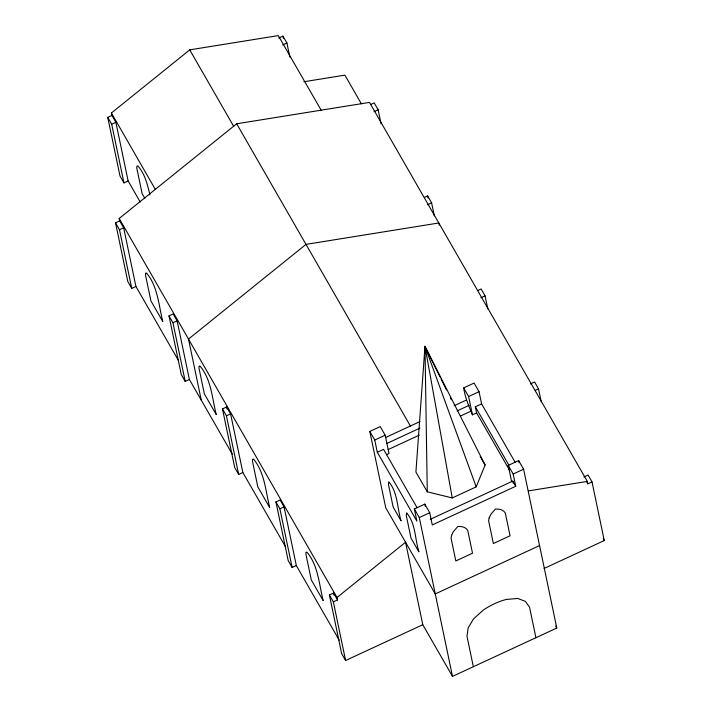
<?xml version="1.0" encoding="UTF-8"?>
<svg xmlns="http://www.w3.org/2000/svg" width="712" height="712" viewBox="0 0 712 712"><rect width="100%" height="100%" fill="white"/><g stroke="black" fill="none" stroke-linecap="round" stroke-linejoin="round"><path stroke-width="1.07" d="M424.975 350.767L424.984 346.344L485.094 465.007L476.203 486.848L452.253 497.946L427.28 491.814L415.915 472.038L424.984 346.344L440.096 376.995M140.202 201.968L128.124 180.964L115.878 122.313L111.918 115.424L111.401 112.986L189.73 49.858L278.276 35.6L321.183 110.253M178.267 360.147L135.912 286.447L123.665 227.804L119.705 220.907L119.189 218.468L236.687 123.781L369.501 102.394L587.32 481.41L587.836 483.849L592.01 481.917L588.05 475.029L583.876 476.96M422.786 624.718L345.605 660.505L333.358 601.862L337.533 599.922L337.016 597.484L405.555 542.25L422.786 624.718L452.494 676.4L556.784 628.037L523.605 469.208L518.648 460.593L508.226 465.426L511.599 481.597M128.124 180.964L123.95 182.895L119.99 176.006L107.743 117.364L111.918 115.424M278.784 38.047L282.958 36.107L286.918 42.996L289.864 57.12M123.95 182.895L111.704 124.253L115.878 122.313M282.744 44.936L286.918 42.996M135.912 286.447L131.747 288.378L127.786 281.489L115.531 222.847L119.705 220.907M370.845 104.45L374.183 102.902L378.143 109.79L381.089 123.915M131.747 288.378L119.491 229.736L123.665 227.804M373.969 111.731L378.143 109.79M189.383 379.478L185.209 381.41L181.249 374.521L168.993 315.879L173.167 313.939L177.128 320.836L189.383 379.478L232.245 454.069M424.308 197.482L427.645 195.934L431.606 202.822L434.329 215.861M185.209 381.41L172.954 322.767L177.128 320.836M427.431 204.762L431.606 202.822M242.845 472.51L238.671 474.441L234.711 467.553L222.464 408.911L226.639 406.97L230.599 413.868L242.845 472.51L285.752 547.163M477.779 290.514L481.116 288.965L485.077 295.854L487.8 308.892M238.671 474.441L226.425 415.799L230.599 413.868M480.903 297.794L485.077 295.854M539.554 545.57L435.263 593.933L385.753 507.789L369.804 431.428L380.235 426.595L385.183 435.21L389.01 453.535L386.509 454.692M481.597 403.9L475.34 406.801L476.622 412.907L472.448 414.847C468.808 406.134 465.087 397.456 463.663 387.898L474.094 383.065L479.043 391.68L481.597 403.9L515.15 462.284M508.226 465.426L513.174 474.041L515.728 486.26L432.291 524.949L429.737 512.729L424.788 504.123L414.357 508.955L416.912 521.175L377.307 452.262L374.752 440.043L385.183 435.21M472.448 414.847L468.621 396.513L479.043 391.68M385.797 437.408L419.982 421.566M454.158 405.715L466.218 400.117M386.758 443.514L419.929 428.126M457.131 410.886L469.19 405.288M377.307 452.262L383.563 449.361L417.116 507.745M388.04 449.619L419.199 435.174M460.415 416.057L470.463 411.394M296.317 565.542L292.142 567.473L288.182 560.584L275.927 501.942L280.101 500.002L284.061 506.891L296.317 565.542L339.215 640.195M530.404 383.928L534.578 381.997L538.539 388.885L541.262 401.915M292.142 567.473L279.887 508.831L284.061 506.891M535.202 390.434L538.539 388.885M452.494 676.4L419.306 517.571L429.737 512.729M513.174 474.041L523.605 469.208M430.324 519.315L512.756 481.089L515.728 486.26M345.605 660.505L341.644 653.616L329.398 594.965L333.572 593.034L337.533 599.922M544.119 568.452L604.257 540.559L592.01 481.917M303.864 81.755L344.902 75.143L361.402 103.863M528.402 490.897L587.32 481.41M586.848 482.131L587.836 483.849M603.269 538.842L604.257 540.559M475.34 406.801L508.893 465.185M463.663 387.898L468.621 396.513M476.622 412.907L509.623 470.338M480.226 456.526L485.094 465.007M555.68 626.124L556.784 628.037M236.687 123.781L410.406 426.043M189.73 49.858L233.741 126.425M369.804 431.428L374.752 440.043M414.357 508.955L419.306 517.571M111.401 112.986L155.412 189.552M107.743 117.364L111.704 124.253M144.821 198.345L142.124 193.646L136.713 167.747L136.98 166.047L137.763 165.843C144.865 173.595 147.535 184.853 149.947 194.892M119.189 218.468L337.016 597.484M115.531 222.847L119.491 229.736M168.993 315.879L172.954 322.767M222.464 408.911L226.425 415.799M275.927 501.942L279.887 508.831M329.398 594.965L333.358 601.862M441.066 378.98L446.433 389.856M450.331 397.768L451.301 399.743M476.203 486.848L424.984 346.344L427.28 491.814M425.803 349.539L424.984 346.344L452.253 497.946M518.648 460.593L519.075 462.631M512.756 481.089L513.183 483.128M535.922 637.712L529.541 607.167L525.367 601.364L517.668 598.454L506.259 599.459A40.887 21.182 -29.9 0 0 483.199 610.148L473.427 618.977L468.193 627.877L466.965 636.181L473.347 666.726M439.251 225.134L438.806 222.99L306 244.376L188.502 339.063L201.265 400.153M427.645 195.934L428.099 198.105M424.788 504.123L425.233 506.277M282.958 36.107L283.412 38.279M333.572 593.034L334.026 595.205M226.639 406.97L227.092 409.142M145.764 273.257L145.488 274.948L150.9 300.856L162.781 321.53C158.696 305.448 157.806 286.224 146.538 273.052L145.764 273.257M199.226 366.288L198.951 367.979L204.362 393.887L216.243 414.562C212.158 398.48 211.268 379.256 200.01 366.084L199.226 366.288M252.698 459.311L252.422 461.011L257.833 486.919L269.714 507.585C265.629 491.502 264.739 472.287 253.472 459.115L252.698 459.311M306.16 552.343L305.884 554.043L311.295 579.951L323.177 600.616C319.092 584.534 318.202 565.319 306.934 552.138L306.16 552.343M451.613 535.291L451.079 538.219L455.822 560.94L472.51 553.206L467.766 530.476C465.782 527.014 461.474 526.159 457.789 526.524L453.188 531.882L451.613 535.291M489.153 517.882L488.619 520.81L493.372 543.532L510.059 535.789L505.306 513.067C503.331 509.605 499.023 508.742 495.329 509.116L490.728 514.464L489.153 517.882M388.885 482.051L388.423 484.356L393.166 507.086L401.087 520.864C397.189 508.537 397.821 492.17 388.885 482.051M406.712 513.067L406.24 515.372L410.993 538.094L418.914 551.871C415.016 539.545 415.648 523.178 406.712 513.067"/></g></svg>
